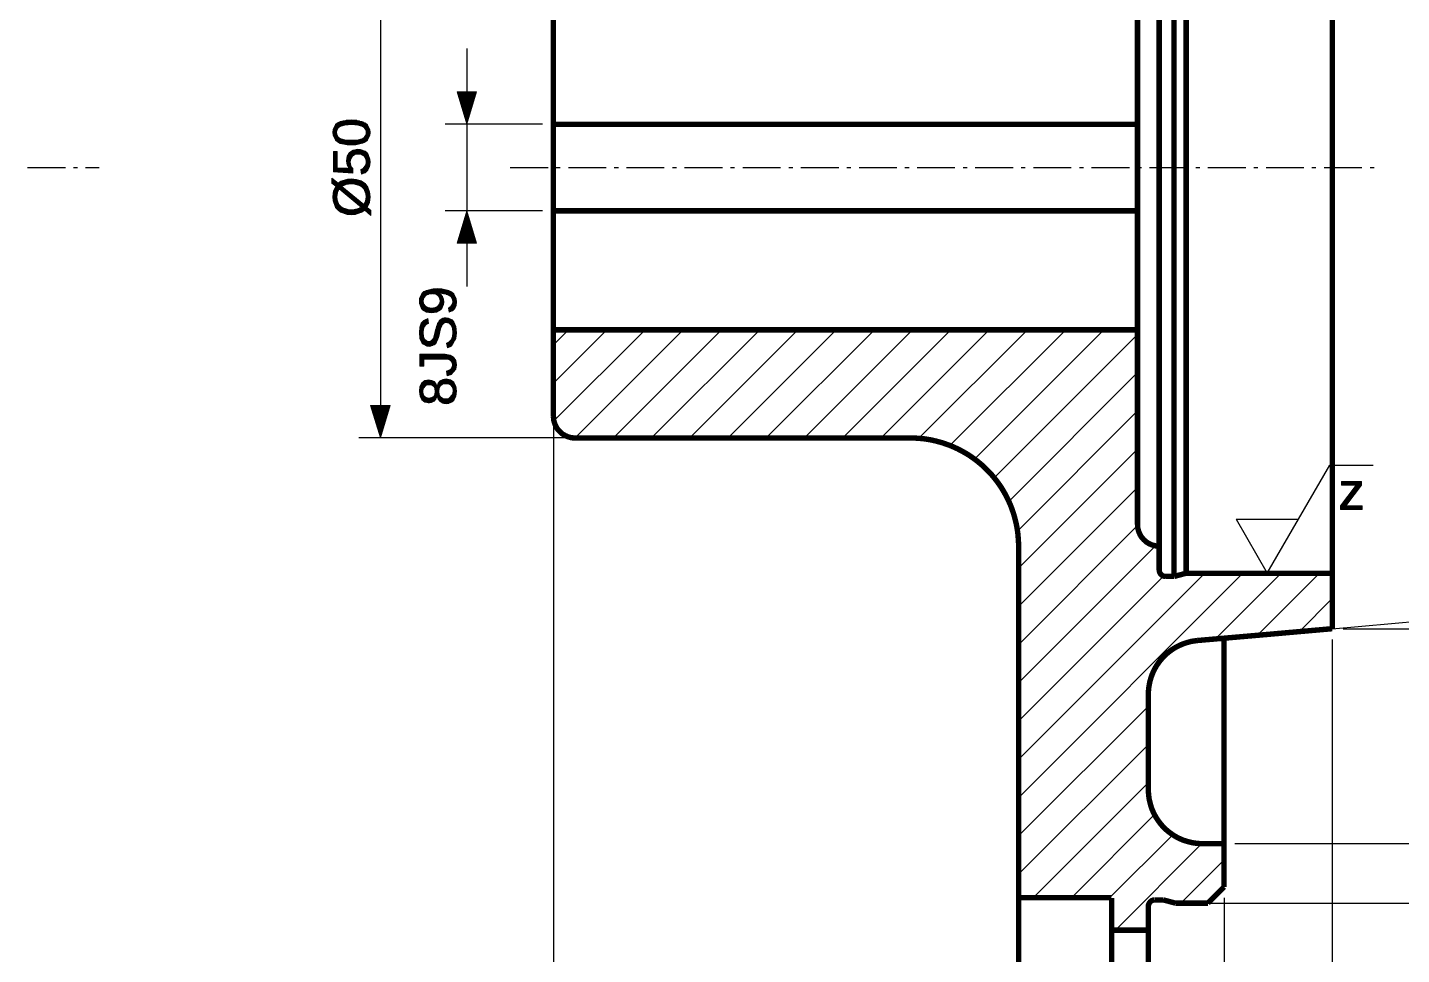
# Model space of a CAD drawing. Header units: millimetres. Extents: x 20 to 410, y 10 to 287.
# Drawn here: x 213.4 to 340.4, y 107.2 to 192.9 of the extents above; entities that cross this region are included whole.
import ezdxf

# ---------------------------------------------------------------- set-up
doc = ezdxf.new("R2010")
doc.units = ezdxf.units.MM
for name, color, linetype, lineweight in [('DUENN', 7, 'Continuous', 25), ('KANTEN', 7, 'Continuous', 50), ('MITTELLINIEN', 7, 'Continuous', 25), ('TEXT', 7, 'Continuous', 13)]:
    doc.layers.add(name, color=color, linetype=linetype, lineweight=lineweight)

msp = doc.modelspace()

# ---------------------------------------------------------------- linework, layer by layer
at = {"layer": 'DUENN', "lineweight": 13}
for p, q in [((253.11, 186.97), (254.89, 186.97)), ((253.13, 186.91), (254.87, 186.91)), ((253.14, 186.85), (254.85, 186.85)), ((253.16, 186.79), (254.84, 186.79)), ((253.18, 186.73), (254.82, 186.73)), ((253.2, 186.67), (254.8, 186.67)), ((253.22, 186.61), (254.78, 186.61)), ((253.23, 186.55), (254.76, 186.55)), ((253.25, 186.49), (254.75, 186.49)), ((253.27, 186.43), (254.73, 186.43)), ((253.29, 186.37), (254.71, 186.37)), ((253.31, 186.31), (254.69, 186.31)), ((253.32, 186.25), (254.67, 186.25)), ((253.34, 186.19), (254.66, 186.19)), ((253.36, 186.13), (254.64, 186.13)), ((253.38, 186.07), (254.62, 186.07)), ((253.4, 186.01), (254.6, 186.01)), ((253.41, 185.95), (254.58, 185.95)), ((253.43, 185.89), (254.57, 185.89)), ((253.45, 185.83), (254.55, 185.83)), ((253.47, 185.77), (254.53, 185.77)), ((253.49, 185.71), (254.51, 185.71)), ((253.5, 185.65), (254.49, 185.65)), ((253.52, 185.59), (254.48, 185.59)), ((253.54, 185.53), (254.46, 185.53)), ((253.56, 185.47), (254.44, 185.47)), ((253.58, 185.41), (254.42, 185.41)), ((253.59, 185.35), (254.4, 185.35)), ((253.61, 185.29), (254.39, 185.29)), ((253.63, 185.23), (254.37, 185.23)), ((253.65, 185.17), (254.35, 185.17)), ((253.67, 185.11), (254.33, 185.11)), ((253.68, 185.05), (254.31, 185.05)), ((253.7, 184.99), (254.3, 184.99)), ((253.72, 184.93), (254.28, 184.93)), ((253.74, 184.87), (254.26, 184.87)), ((253.76, 184.81), (254.24, 184.81)), ((253.77, 184.75), (254.22, 184.75)), ((253.79, 184.69), (254.21, 184.69)), ((253.81, 184.63), (254.19, 184.63)), ((253.83, 184.57), (254.17, 184.57)), ((253.85, 184.51), (254.15, 184.51)), ((253.86, 184.45), (254.13, 184.45)), ((253.88, 184.39), (254.12, 184.39)), ((253.9, 184.33), (254.1, 184.33)), ((253.92, 184.27), (254.08, 184.27)), ((253.94, 184.21), (254.06, 184.21)), ((253.95, 184.15), (254.04, 184.15)), ((253.97, 184.09), (254.03, 184.09)), ((253.99, 184.03), (254.01, 184.03)), ((253.79, 175.31), (254.21, 175.31)), ((253.81, 175.37), (254.19, 175.37)), ((253.83, 175.43), (254.17, 175.43)), ((253.85, 175.49), (254.15, 175.49)), ((253.86, 175.55), (254.13, 175.55)), ((253.88, 175.61), (254.12, 175.61)), ((253.9, 175.67), (254.1, 175.67)), ((253.92, 175.73), (254.08, 175.73)), ((253.94, 175.79), (254.06, 175.79)), ((253.95, 175.85), (254.04, 175.85)), ((253.97, 175.91), (254.03, 175.91)), ((253.99, 175.97), (254.01, 175.97)), ((253.41, 174.05), (254.58, 174.05)), ((253.43, 174.11), (254.57, 174.11)), ((253.45, 174.17), (254.55, 174.17)), ((253.47, 174.23), (254.53, 174.23)), ((253.49, 174.29), (254.51, 174.29)), ((253.5, 174.35), (254.49, 174.35)), ((253.52, 174.41), (254.48, 174.41)), ((253.54, 174.47), (254.46, 174.47)), ((253.56, 174.53), (254.44, 174.53)), ((253.58, 174.59), (254.42, 174.59)), ((253.59, 174.65), (254.4, 174.65)), ((253.61, 174.71), (254.39, 174.71)), ((253.63, 174.77), (254.37, 174.77)), ((253.65, 174.83), (254.35, 174.83)), ((253.67, 174.89), (254.33, 174.89)), ((253.68, 174.95), (254.31, 174.95)), ((253.7, 175.01), (254.3, 175.01)), ((253.72, 175.07), (254.28, 175.07)), ((253.74, 175.13), (254.26, 175.13)), ((253.76, 175.19), (254.24, 175.19)), ((253.77, 175.25), (254.22, 175.25)), ((253.11, 173.03), (254.89, 173.03)), ((253.13, 173.09), (254.87, 173.09)), ((253.14, 173.15), (254.85, 173.15)), ((253.16, 173.21), (254.84, 173.21)), ((253.18, 173.27), (254.82, 173.27)), ((253.2, 173.33), (254.8, 173.33)), ((253.22, 173.39), (254.78, 173.39)), ((253.23, 173.45), (254.76, 173.45)), ((253.25, 173.51), (254.75, 173.51)), ((253.27, 173.57), (254.73, 173.57)), ((253.29, 173.63), (254.71, 173.63)), ((253.31, 173.69), (254.69, 173.69)), ((253.32, 173.75), (254.67, 173.75)), ((253.34, 173.81), (254.66, 173.81)), ((253.36, 173.87), (254.64, 173.87)), ((253.38, 173.93), (254.62, 173.93)), ((253.4, 173.99), (254.6, 173.99)), ((245.11, 157.97), (246.89, 157.97)), ((245.13, 157.91), (246.87, 157.91)), ((245.14, 157.85), (246.86, 157.85)), ((245.16, 157.79), (246.84, 157.79)), ((245.18, 157.73), (246.82, 157.73)), ((245.2, 157.67), (246.8, 157.67)), ((245.22, 157.61), (246.78, 157.61)), ((245.23, 157.55), (246.77, 157.55)), ((245.25, 157.49), (246.75, 157.49)), ((245.27, 157.43), (246.73, 157.43)), ((245.29, 157.37), (246.71, 157.37)), ((245.31, 157.31), (246.69, 157.31)), ((245.32, 157.25), (246.68, 157.25)), ((245.34, 157.19), (246.66, 157.19)), ((245.36, 157.13), (246.64, 157.13)), ((245.38, 157.07), (246.62, 157.07)), ((245.4, 157.01), (246.6, 157.01)), ((245.41, 156.95), (246.59, 156.95)), ((245.43, 156.89), (246.57, 156.89)), ((245.45, 156.83), (246.55, 156.83)), ((245.47, 156.77), (246.53, 156.77)), ((245.49, 156.71), (246.51, 156.71)), ((245.5, 156.65), (246.5, 156.65)), ((245.52, 156.59), (246.48, 156.59)), ((245.54, 156.53), (246.46, 156.53)), ((245.56, 156.47), (246.44, 156.47)), ((245.58, 156.41), (246.42, 156.41)), ((245.59, 156.35), (246.41, 156.35)), ((245.61, 156.29), (246.39, 156.29)), ((245.63, 156.23), (246.37, 156.23)), ((245.65, 156.17), (246.35, 156.17)), ((245.67, 156.11), (246.33, 156.11)), ((245.68, 156.05), (246.32, 156.05)), ((245.7, 155.99), (246.3, 155.99)), ((245.72, 155.93), (246.28, 155.93)), ((245.74, 155.87), (246.26, 155.87)), ((245.76, 155.81), (246.24, 155.81)), ((245.77, 155.75), (246.23, 155.75)), ((245.79, 155.69), (246.21, 155.69)), ((245.81, 155.63), (246.19, 155.63)), ((245.83, 155.57), (246.17, 155.57)), ((245.85, 155.51), (246.15, 155.51)), ((245.86, 155.45), (246.14, 155.45)), ((245.88, 155.39), (246.12, 155.39)), ((245.9, 155.33), (246.1, 155.33)), ((245.92, 155.27), (246.08, 155.27)), ((245.94, 155.21), (246.06, 155.21)), ((245.95, 155.15), (246.05, 155.15)), ((245.97, 155.09), (246.03, 155.09)), ((245.99, 155.03), (246.01, 155.03))]:
    msp.add_line(p, q, dxfattribs=at)
at = {"layer": 'DUENN', "lineweight": 25}
for points in [[(246, 205), (246, 155)], [(254, 191), (254, 169)], [(261, 184), (252, 184)], [(261, 176), (252, 176)], [(262, 160.07), (266.93, 165)], [(262, 163.61), (263.39, 165)], [(262.05, 156.58), (270.47, 165)], [(264, 155), (274, 165)], [(267.54, 155), (277.54, 165)], [(271.07, 155), (281.07, 165)], [(274.61, 155), (284.61, 165)], [(278.14, 155), (288.14, 165)], [(281.68, 155), (291.68, 165)], [(285.21, 155), (295.21, 165)], [(288.75, 155), (298.75, 165)], [(292.29, 155), (302.29, 165)], [(295.79, 154.97), (305.82, 165)], [(298.66, 154.31), (309.36, 165)], [(300.94, 153.05), (312.89, 165)], [(302.75, 151.32), (316, 164.57)], [(304.1, 149.14), (316, 161.04)], [(304.9, 146.4), (316, 157.5)], [(263, 155), (244, 155)], [(262, 156), (262, 78)], [(262, 156), (262, 71)], [(262, 156), (262, 64)], [(305, 142.97), (316, 153.97)], [(325.11, 147.5), (328, 142.5), (333.77, 152.5)], [(333.77, 152.5), (337.77, 152.5)], [(305, 139.43), (316, 150.43)], [(325.11, 147.5), (330.89, 147.5)], [(305, 135.89), (316, 146.9)], [(305, 132.36), (317.67, 145.03)], [(305, 121.75), (325.75, 142.5)], [(305, 125.29), (322.21, 142.5)], [(323.21, 136.42), (329.28, 142.5)], [(327.08, 136.76), (332.82, 142.5)], [(305, 128.82), (318.41, 142.23)], [(330.96, 137.1), (334, 140.15)], [(334, 137.37), (344.96, 138.33)], [(335, 137.37), (350, 137.37)], [(334, 136.37), (334, 64)], [(305, 118.22), (317, 130.22)], [(305, 114.68), (317, 126.68)], [(306.35, 112.5), (317, 123.15)], [(309.89, 112.5), (317.57, 120.18)], [(313.42, 112.5), (319.25, 118.32)], [(313.96, 109.5), (321.96, 117.5)], [(325, 117.5), (358, 117.5)], [(320, 112), (324, 116)], [(322, 112), (366, 112)], [(324, 112.5), (324, 85)]]:
    msp.add_lwpolyline(points, dxfattribs=at)
at = {"layer": 'DUENN', "lineweight": 13}
for points in [[(254, 184), (253.1, 187), (254.9, 187), (254, 184)], [(254, 176), (254.9, 173), (253.1, 173), (254, 176)], [(246, 155), (245.1, 158), (246.9, 158), (246, 155)]]:
    msp.add_lwpolyline(points, close=True, dxfattribs=at)
at = {"layer": 'KANTEN', "lineweight": 50, "const_width": 0.5}
for points in [[(319.38, 142.2), (319.38, 217.8)], [(320.5, 142.5), (320.5, 217.5)], [(334, 142.5), (334, 217.5)], [(318, 145), (318, 215)], [(262, 184), (262, 195)], [(316, 184), (316, 195)], [(262, 184), (262, 180), (262, 176)], [(316, 184), (289, 184), (262, 184)], [(316, 184), (316, 180), (316, 176)], [(262, 165), (262, 176)], [(316, 176), (289, 176), (262, 176)], [(316, 165), (316, 176)], [(316, 165), (289, 165), (262, 165)], [(262, 165), (262, 161), (262, 157)], [(316, 147), (316, 156), (316, 165)], [(264, 155), (263.69, 155.02), (263.38, 155.1), (263.09, 155.22), (262.82, 155.38), (262.59, 155.59), (262.38, 155.82), (262.22, 156.09), (262.1, 156.38), (262.02, 156.69), (262, 157)], [(264, 155), (279.5, 155), (295, 155)], [(295, 155), (295.3, 155), (295.6, 154.98), (295.9, 154.96), (296.21, 154.93), (296.5, 154.89), (296.8, 154.84), (297.1, 154.78), (297.39, 154.71), (297.69, 154.63), (297.98, 154.55), (298.26, 154.45), (298.55, 154.35), (298.83, 154.24), (299.1, 154.12), (299.38, 153.99), (299.65, 153.85), (299.91, 153.71), (300.17, 153.56), (300.43, 153.4), (300.68, 153.23), (300.93, 153.05), (301.17, 152.87), (301.4, 152.68), (301.63, 152.49), (301.85, 152.28), (302.07, 152.07), (302.28, 151.85), (302.49, 151.63), (302.68, 151.4), (302.87, 151.17), (303.05, 150.93), (303.23, 150.68), (303.4, 150.43), (303.56, 150.17), (303.71, 149.91), (303.85, 149.65), (303.99, 149.38), (304.12, 149.1), (304.24, 148.83), (304.35, 148.55), (304.45, 148.26), (304.55, 147.98), (304.63, 147.69), (304.71, 147.39), (304.78, 147.1), (304.84, 146.8), (304.89, 146.5), (304.93, 146.21), (304.96, 145.9), (304.98, 145.6), (305, 145.3), (305, 145)], [(318, 145), (317.69, 145.02), (317.38, 145.1), (317.09, 145.22), (316.82, 145.38), (316.59, 145.59), (316.38, 145.82), (316.22, 146.09), (316.1, 146.38), (316.02, 146.69), (316, 147)], [(305, 145), (305, 128.75), (305, 112.5)], [(318, 142.8), (318, 143.9), (318, 145)], [(318.6, 142.2), (318.48, 142.21), (318.37, 142.25), (318.27, 142.3), (318.18, 142.38), (318.1, 142.47), (318.05, 142.57), (318.01, 142.68), (318, 142.8)], [(319.38, 142.2), (318.99, 142.2), (318.6, 142.2)], [(320.5, 142.5), (319.94, 142.35), (319.38, 142.2)], [(334, 142.5), (327.25, 142.5), (320.5, 142.5)], [(334, 137.37), (334, 139.94), (334, 142.5)], [(321.56, 136.28), (327.78, 136.82), (334, 137.37)], [(317, 131.3), (317.01, 131.61), (317.04, 131.92), (317.09, 132.22), (317.15, 132.52), (317.24, 132.82), (317.34, 133.11), (317.46, 133.4), (317.6, 133.67), (317.75, 133.94), (317.93, 134.2), (318.11, 134.44), (318.31, 134.68), (318.53, 134.9), (318.76, 135.11), (319, 135.3), (319.25, 135.48), (319.52, 135.64), (319.79, 135.78), (320.07, 135.91), (320.36, 136.02), (320.65, 136.11), (320.95, 136.19), (321.26, 136.24), (321.56, 136.28)], [(324, 117.5), (324, 136.49)], [(317, 122.5), (317, 126.9), (317, 131.3)], [(322, 117.5), (321.7, 117.51), (321.4, 117.54), (321.1, 117.58), (320.8, 117.65), (320.51, 117.73), (320.23, 117.82), (319.95, 117.94), (319.68, 118.07), (319.41, 118.22), (319.16, 118.39), (318.92, 118.56), (318.68, 118.76), (318.46, 118.96), (318.26, 119.18), (318.06, 119.42), (317.89, 119.66), (317.72, 119.91), (317.57, 120.18), (317.44, 120.45), (317.32, 120.73), (317.23, 121.01), (317.15, 121.3), (317.08, 121.6), (317.04, 121.9), (317.01, 122.2), (317, 122.5)], [(324, 117.5), (323, 117.5), (322, 117.5)], [(324, 113.5), (324, 115.5), (324, 117.5)], [(322.5, 112), (323.25, 112.75), (324, 113.5)], [(305, 112.5), (309.3, 112.5), (313.57, 112.5)], [(305, 105), (305, 112.5)], [(313.6, 109.5), (313.6, 111), (313.6, 112.48)], [(317, 111.7), (317.01, 111.82), (317.05, 111.93), (317.1, 112.03), (317.18, 112.12), (317.27, 112.2), (317.37, 112.25), (317.48, 112.29), (317.6, 112.3)], [(317, 109.5), (317, 110.6), (317, 111.7)], [(317.6, 112.3), (317.99, 112.3), (318.38, 112.3)], [(318.38, 112.3), (318.94, 112.15), (319.5, 112)], [(319.5, 112), (321, 112), (322.5, 112)], [(313.6, 109.5), (315.3, 109.5), (317, 109.5)], [(313.6, 105), (313.6, 109.5)], [(317, 105), (317, 109.5)]]:
    msp.add_lwpolyline(points, dxfattribs=at)
at = {"layer": 'MITTELLINIEN', "lineweight": 25}
for points in [[(213.38, 180), (213.81, 180), (214.25, 180), (214.69, 180), (215.12, 180), (215.56, 180), (216, 180), (216.44, 180), (216.88, 180)], [(217.62, 180), (218, 180)], [(218.75, 180), (219.17, 180), (219.58, 180), (220, 180)], [(258, 180), (258.5, 180), (259, 180), (259.5, 180), (260, 180), (260.5, 180), (261, 180), (261.5, 180)], [(262.25, 180), (262.62, 180)], [(263.38, 180), (263.81, 180), (264.25, 180), (264.69, 180), (265.12, 180), (265.56, 180), (266, 180), (266.44, 180), (266.88, 180)], [(267.62, 180), (268, 180)], [(268.75, 180), (269.19, 180), (269.62, 180), (270.06, 180), (270.5, 180), (270.94, 180), (271.38, 180), (271.81, 180), (272.25, 180)], [(273, 180), (273.38, 180)], [(274.12, 180), (274.56, 180), (275, 180), (275.44, 180), (275.88, 180), (276.31, 180), (276.75, 180), (277.19, 180), (277.62, 180)], [(278.38, 180), (278.75, 180)], [(279.5, 180), (279.94, 180), (280.38, 180), (280.81, 180), (281.25, 180), (281.69, 180), (282.12, 180), (282.56, 180), (283, 180)], [(283.75, 180), (284.12, 180)], [(284.88, 180), (285.31, 180), (285.75, 180), (286.19, 180), (286.62, 180), (287.06, 180), (287.5, 180), (287.94, 180), (288.38, 180)], [(289.12, 180), (289.5, 180)], [(290.25, 180), (290.69, 180), (291.12, 180), (291.56, 180), (292, 180), (292.44, 180), (292.88, 180), (293.31, 180), (293.75, 180)], [(294.5, 180), (294.88, 180)], [(295.62, 180), (296.06, 180), (296.5, 180), (296.94, 180), (297.38, 180), (297.81, 180), (298.25, 180), (298.69, 180), (299.12, 180)], [(299.88, 180), (300.25, 180)], [(301, 180), (301.44, 180), (301.88, 180), (302.31, 180), (302.75, 180), (303.19, 180), (303.62, 180), (304.06, 180), (304.5, 180)], [(305.25, 180), (305.62, 180)], [(306.38, 180), (306.81, 180), (307.25, 180), (307.69, 180), (308.12, 180), (308.56, 180), (309, 180), (309.44, 180), (309.88, 180)], [(310.62, 180), (311, 180)], [(311.75, 180), (312.19, 180), (312.62, 180), (313.06, 180), (313.5, 180), (313.94, 180), (314.38, 180), (314.81, 180), (315.25, 180)], [(316, 180), (316.38, 180)], [(317.12, 180), (317.56, 180), (318, 180), (318.44, 180), (318.88, 180), (319.31, 180), (319.75, 180), (320.19, 180), (320.62, 180)], [(321.38, 180), (321.75, 180)], [(322.5, 180), (322.94, 180), (323.38, 180), (323.81, 180), (324.25, 180), (324.69, 180), (325.12, 180), (325.56, 180), (326, 180)], [(326.75, 180), (327.12, 180)], [(327.88, 180), (328.31, 180), (328.75, 180), (329.19, 180), (329.62, 180), (330.06, 180), (330.5, 180), (330.94, 180), (331.38, 180)], [(332.12, 180), (332.5, 180)], [(333.25, 180), (333.69, 180), (334.12, 180), (334.56, 180), (335, 180), (335.44, 180), (335.88, 180), (336.31, 180), (336.75, 180)], [(337.5, 180), (337.88, 180)]]:
    msp.add_lwpolyline(points, dxfattribs=at)
at = {"layer": 'TEXT', "lineweight": 13}
for p, q in [((242.28, 184.25), (244.33, 184.25)), ((242.55, 184.31), (244.07, 184.31)), ((242.83, 184.37), (243.81, 184.37)), ((241.61, 183.35), (241.96, 183.35)), ((241.61, 183.29), (241.96, 183.29)), ((241.61, 183.23), (241.95, 183.23)), ((241.61, 183.17), (241.96, 183.17)), ((241.62, 183.41), (241.97, 183.41)), ((241.62, 183.11), (241.97, 183.11)), ((241.63, 183.53), (242.03, 183.53)), ((241.63, 183.47), (241.99, 183.47)), ((241.63, 183.05), (241.98, 183.05)), ((241.63, 182.99), (242.02, 182.99)), ((241.65, 182.93), (242.05, 182.93)), ((241.66, 183.59), (242.06, 183.59)), ((241.69, 183.65), (242.1, 183.65)), ((241.72, 183.71), (242.14, 183.71)), ((241.75, 183.77), (242.22, 183.77)), ((241.78, 183.83), (242.35, 183.83)), ((241.81, 183.89), (242.56, 183.89)), ((241.84, 183.95), (242.95, 183.95)), ((241.9, 184.01), (244.73, 184.01)), ((241.97, 184.07), (244.66, 184.07)), ((242.04, 184.13), (244.58, 184.13)), ((242.16, 184.19), (244.46, 184.19)), ((243.68, 183.95), (244.8, 183.95)), ((244.07, 183.89), (244.83, 183.89)), ((244.26, 183.83), (244.86, 183.83)), ((244.4, 183.77), (244.89, 183.77)), ((244.49, 183.71), (244.92, 183.71)), ((244.54, 183.65), (244.95, 183.65)), ((244.58, 183.59), (244.98, 183.59)), ((244.6, 182.93), (245, 182.93)), ((244.61, 183.53), (245.01, 183.53)), ((244.63, 182.99), (245.02, 182.99)), ((244.65, 183.47), (245.02, 183.47)), ((244.67, 183.05), (245.03, 183.05)), ((244.68, 183.41), (245.03, 183.41)), ((244.68, 183.11), (245.03, 183.11)), ((244.69, 183.35), (245.04, 183.35)), ((244.69, 183.29), (245.04, 183.29)), ((244.69, 183.17), (245.04, 183.17)), ((244.7, 183.23), (245.05, 183.23)), ((241.68, 182.87), (242.09, 182.87)), ((241.71, 182.81), (242.12, 182.81)), ((241.74, 182.75), (242.19, 182.75)), ((241.77, 182.69), (242.27, 182.69)), ((241.8, 182.63), (242.47, 182.63)), ((241.83, 182.57), (242.67, 182.57)), ((241.87, 182.51), (244.77, 182.51)), ((241.94, 182.45), (244.7, 182.45)), ((242.01, 182.39), (244.63, 182.39)), ((242.11, 182.33), (244.52, 182.33)), ((242.23, 182.27), (244.41, 182.27)), ((242.43, 182.21), (244.19, 182.21)), ((242.71, 182.15), (243.93, 182.15)), ((243.22, 182.09), (243.42, 182.09)), ((243.78, 181.67), (244.17, 181.67)), ((243.97, 182.57), (244.82, 182.57)), ((244.17, 182.63), (244.85, 182.63)), ((244.36, 182.69), (244.88, 182.69)), ((244.45, 182.75), (244.91, 182.75)), ((244.52, 182.81), (244.94, 182.81)), ((244.56, 182.87), (244.97, 182.87)), ((241.66, 181.49), (242.02, 181.49)), ((241.66, 181.43), (242.02, 181.43)), ((241.66, 181.37), (242.02, 181.37)), ((241.66, 181.31), (242.02, 181.31)), ((241.66, 181.25), (242.02, 181.25)), ((241.66, 181.19), (242.02, 181.19)), ((241.66, 181.13), (242.02, 181.13)), ((241.66, 181.07), (242.02, 181.07)), ((241.66, 181.01), (242.02, 181.01)), ((241.66, 180.95), (242.02, 180.95)), ((241.66, 180.89), (242.02, 180.89)), ((241.66, 180.83), (242.02, 180.83)), ((241.66, 180.77), (242.02, 180.77)), ((241.66, 180.71), (242.02, 180.71)), ((241.66, 180.65), (242.02, 180.65)), ((241.66, 180.59), (242.02, 180.59)), ((241.66, 180.53), (242.02, 180.53)), ((241.66, 180.47), (242.02, 180.47)), ((241.66, 180.41), (242.02, 180.41)), ((242.87, 180.65), (243.24, 180.65)), ((242.87, 180.59), (243.23, 180.59)), ((242.88, 180.71), (243.25, 180.71)), ((242.88, 180.53), (243.22, 180.53)), ((242.89, 180.77), (243.26, 180.77)), ((242.89, 180.47), (243.22, 180.47)), ((242.89, 180.41), (243.22, 180.41)), ((242.9, 180.83), (243.27, 180.83)), ((242.91, 180.89), (243.31, 180.89)), ((242.92, 180.95), (243.34, 180.95)), ((242.93, 181.01), (243.38, 181.01)), ((242.95, 181.07), (243.44, 181.07)), ((242.99, 181.13), (243.53, 181.13)), ((243.02, 181.19), (243.62, 181.19)), ((243.06, 181.25), (244.84, 181.25)), ((243.1, 181.31), (244.8, 181.31)), ((243.14, 181.37), (244.75, 181.37)), ((243.2, 181.43), (244.68, 181.43)), ((243.29, 181.49), (244.61, 181.49)), ((243.38, 181.55), (244.49, 181.55)), ((243.48, 181.61), (244.33, 181.61)), ((244.26, 181.19), (244.88, 181.19)), ((244.36, 181.13), (244.9, 181.13)), ((244.46, 181.07), (244.92, 181.07)), ((244.52, 181.01), (244.94, 181.01)), ((244.56, 180.95), (244.97, 180.95)), ((244.6, 180.89), (244.99, 180.89)), ((244.64, 180.83), (245.01, 180.83)), ((244.66, 180.77), (245.03, 180.77)), ((244.67, 180.71), (245.03, 180.71)), ((244.68, 180.65), (245.04, 180.65)), ((244.69, 180.59), (245.04, 180.59)), ((244.69, 180.47), (245.04, 180.47)), ((244.69, 180.41), (245.04, 180.41)), ((244.7, 180.53), (245.05, 180.53)), ((241.66, 180.35), (242.02, 180.35)), ((241.66, 180.29), (242.02, 180.29)), ((241.66, 180.23), (242.02, 180.23)), ((241.66, 180.17), (242.02, 180.17)), ((241.66, 180.11), (242.02, 180.11)), ((241.66, 180.05), (242.02, 180.05)), ((241.66, 179.99), (242.02, 179.99)), ((241.66, 179.93), (242.93, 179.93)), ((241.66, 179.87), (243.46, 179.87)), ((241.66, 179.81), (243.46, 179.81)), ((241.66, 179.75), (243.46, 179.75)), ((241.66, 179.69), (243.46, 179.69)), ((241.66, 179.63), (243.46, 179.63)), ((242.07, 179.57), (243.46, 179.57)), ((242.9, 180.35), (243.23, 180.35)), ((242.91, 180.29), (243.25, 180.29)), ((242.92, 180.23), (243.26, 180.23)), ((242.95, 180.17), (243.29, 180.17)), ((242.98, 180.11), (243.31, 180.11)), ((243.01, 180.05), (243.34, 180.05)), ((243.04, 179.99), (243.39, 179.99)), ((243.04, 179.51), (243.46, 179.51)), ((243.08, 179.93), (243.43, 179.93)), ((244.2, 179.81), (244.87, 179.81)), ((244.21, 179.75), (244.84, 179.75)), ((244.22, 179.69), (244.78, 179.69)), ((244.22, 179.63), (244.72, 179.63)), ((244.23, 179.57), (244.65, 179.57)), ((244.24, 179.51), (244.58, 179.51)), ((244.25, 179.45), (244.42, 179.45)), ((244.25, 179.39), (244.26, 179.39)), ((244.32, 179.87), (244.9, 179.87)), ((244.43, 179.93), (244.93, 179.93)), ((244.47, 179.99), (244.95, 179.99)), ((244.52, 180.05), (244.98, 180.05)), ((244.56, 180.11), (245, 180.11)), ((244.6, 180.17), (245.01, 180.17)), ((244.65, 180.23), (245.01, 180.23)), ((244.67, 180.29), (245.02, 180.29)), ((244.68, 180.35), (245.03, 180.35)), ((241.52, 178.97), (241.59, 178.97)), ((241.52, 178.91), (241.66, 178.91)), ((241.52, 178.85), (241.74, 178.85)), ((241.52, 178.79), (241.81, 178.79)), ((241.52, 178.73), (241.88, 178.73)), ((241.52, 178.67), (241.95, 178.67)), ((241.52, 178.61), (242.02, 178.61)), ((241.55, 178.55), (244.53, 178.55)), ((241.62, 178.49), (243.25, 178.49)), ((241.69, 178.43), (242.81, 178.43)), ((241.69, 177.89), (242.12, 177.89)), ((241.72, 177.95), (242.15, 177.95)), ((241.75, 178.01), (242.18, 178.01)), ((241.77, 178.37), (242.67, 178.37)), ((241.77, 178.07), (242.67, 178.07)), ((241.8, 178.13), (242.6, 178.13)), ((241.82, 178.19), (242.53, 178.19)), ((241.84, 178.31), (242.54, 178.31)), ((241.85, 178.25), (242.46, 178.25)), ((242.18, 178.61), (244.44, 178.61)), ((242.2, 178.01), (242.74, 178.01)), ((242.26, 178.67), (244.36, 178.67)), ((242.27, 177.95), (242.82, 177.95)), ((242.34, 178.73), (244.27, 178.73)), ((242.34, 177.89), (242.89, 177.89)), ((242.52, 178.79), (244.14, 178.79)), ((242.7, 178.85), (243.97, 178.85)), ((242.88, 178.91), (243.8, 178.91)), ((243.43, 178.49), (244.6, 178.49)), ((243.78, 178.43), (244.65, 178.43)), ((243.97, 178.37), (244.69, 178.37)), ((244.14, 178.31), (244.74, 178.31)), ((244.23, 178.25), (244.79, 178.25)), ((244.32, 178.19), (244.83, 178.19)), ((244.37, 178.13), (244.86, 178.13)), ((244.43, 178.07), (244.88, 178.07)), ((244.48, 178.01), (244.9, 178.01)), ((244.51, 177.95), (244.93, 177.95)), ((244.53, 177.89), (244.95, 177.89)), ((241.61, 177.35), (241.98, 177.35)), ((241.61, 177.29), (241.98, 177.29)), ((241.61, 177.23), (241.98, 177.23)), ((241.62, 177.41), (241.99, 177.41)), ((241.62, 177.17), (241.99, 177.17)), ((241.62, 177.11), (241.99, 177.11)), ((241.62, 177.05), (242, 177.05)), ((241.63, 177.53), (242.01, 177.53)), ((241.63, 177.47), (242, 177.47)), ((241.63, 176.99), (242.01, 176.99)), ((241.63, 176.93), (242.04, 176.93)), ((241.64, 177.59), (242.01, 177.59)), ((241.65, 177.71), (242.04, 177.71)), ((241.65, 177.65), (242.02, 177.65)), ((241.66, 177.77), (242.07, 177.77)), ((241.66, 176.87), (242.06, 176.87)), ((241.67, 177.83), (242.09, 177.83)), ((241.68, 176.81), (242.09, 176.81)), ((241.7, 176.75), (242.11, 176.75)), ((241.72, 176.69), (242.13, 176.69)), ((241.75, 176.63), (242.16, 176.63)), ((242.41, 177.83), (242.96, 177.83)), ((242.49, 177.77), (243.03, 177.77)), ((242.56, 177.71), (243.11, 177.71)), ((242.63, 177.65), (243.18, 177.65)), ((242.7, 177.59), (243.25, 177.59)), ((242.78, 177.53), (243.32, 177.53)), ((242.85, 177.47), (243.39, 177.47)), ((242.92, 177.41), (243.47, 177.41)), ((242.99, 177.35), (243.54, 177.35)), ((243.07, 177.29), (243.61, 177.29)), ((243.14, 177.23), (243.68, 177.23)), ((243.21, 177.17), (243.76, 177.17)), ((243.28, 177.11), (243.83, 177.11)), ((243.35, 177.05), (243.9, 177.05)), ((243.43, 176.99), (243.97, 176.99)), ((243.5, 176.93), (244.04, 176.93)), ((243.57, 176.87), (244.12, 176.87)), ((243.64, 176.81), (244.19, 176.81)), ((243.72, 176.75), (244.26, 176.75)), ((243.79, 176.69), (244.33, 176.69)), ((243.86, 176.63), (244.41, 176.63)), ((244.49, 176.63), (244.92, 176.63)), ((244.52, 176.69), (244.95, 176.69)), ((244.55, 177.83), (244.97, 177.83)), ((244.55, 176.75), (244.98, 176.75)), ((244.58, 177.77), (245, 177.77)), ((244.58, 176.81), (244.99, 176.81)), ((244.6, 177.71), (245, 177.71)), ((244.61, 176.87), (244.99, 176.87)), ((244.63, 177.65), (245.01, 177.65)), ((244.63, 176.93), (245, 176.93)), ((244.64, 176.99), (245.01, 176.99)), ((244.65, 177.59), (245.02, 177.59)), ((244.65, 177.11), (245.02, 177.11)), ((244.65, 177.05), (245.02, 177.05)), ((244.66, 177.53), (245.02, 177.53)), ((244.66, 177.17), (245.03, 177.17)), ((244.67, 177.47), (245.03, 177.47)), ((244.67, 177.41), (245.04, 177.41)), ((244.67, 177.23), (245.04, 177.23)), ((244.68, 177.35), (245.04, 177.35)), ((244.68, 177.29), (245.05, 177.29)), ((241.77, 176.57), (242.19, 176.57)), ((241.79, 176.51), (242.24, 176.51)), ((241.81, 176.45), (242.3, 176.45)), ((241.83, 176.39), (242.36, 176.39)), ((241.86, 176.33), (242.45, 176.33)), ((241.9, 176.27), (242.55, 176.27)), ((241.95, 176.21), (242.73, 176.21)), ((242, 176.15), (242.92, 176.15)), ((242.05, 176.09), (245.05, 176.09)), ((242.12, 176.03), (244.52, 176.03)), ((242.2, 175.97), (244.44, 175.97)), ((242.28, 175.91), (244.35, 175.91)), ((242.42, 175.85), (244.23, 175.85)), ((242.59, 175.79), (244.05, 175.79)), ((242.76, 175.73), (243.87, 175.73)), ((242.93, 175.67), (243.69, 175.67)), ((243.71, 176.15), (244.98, 176.15)), ((243.92, 176.21), (244.91, 176.21)), ((243.93, 176.57), (244.9, 176.57)), ((244.01, 176.51), (244.87, 176.51)), ((244.05, 176.27), (244.84, 176.27)), ((244.08, 176.45), (244.84, 176.45)), ((244.15, 176.39), (244.81, 176.39)), ((244.18, 176.33), (244.79, 176.33)), ((244.58, 176.03), (245.13, 176.03)), ((244.66, 175.97), (245.13, 175.97)), ((244.73, 175.91), (245.13, 175.91)), ((244.8, 175.85), (245.13, 175.85)), ((244.87, 175.79), (245.13, 175.79)), ((244.95, 175.73), (245.13, 175.73)), ((245.02, 175.67), (245.13, 175.67)), ((245.09, 175.61), (245.13, 175.61)), ((249.61, 167.74), (249.97, 167.74)), ((249.61, 167.68), (249.96, 167.68)), ((249.62, 167.86), (250, 167.86)), ((249.62, 167.8), (249.98, 167.8)), ((249.63, 167.92), (250.01, 167.92)), ((249.65, 167.98), (250.05, 167.98)), ((249.68, 168.04), (250.1, 168.04)), ((249.71, 168.1), (250.15, 168.1)), ((249.74, 168.16), (250.2, 168.16)), ((249.77, 168.22), (250.33, 168.22)), ((249.8, 168.28), (250.45, 168.28)), ((249.83, 168.34), (250.82, 168.34)), ((249.88, 168.4), (252.69, 168.4)), ((249.95, 168.46), (252.62, 168.46)), ((250.02, 168.52), (252.54, 168.52)), ((250.13, 168.58), (252.42, 168.58)), ((250.24, 168.64), (252.29, 168.64)), ((250.48, 168.7), (252.04, 168.7)), ((250.74, 168.76), (251.79, 168.76)), ((250.87, 168.34), (251.45, 168.34)), ((251.13, 168.28), (251.54, 168.28)), ((251.24, 168.22), (251.61, 168.22)), ((251.31, 168.16), (251.65, 168.16)), ((251.37, 168.1), (251.7, 168.1)), ((251.41, 168.04), (251.74, 168.04)), ((251.44, 167.98), (251.76, 167.98)), ((251.47, 167.92), (251.79, 167.92)), ((251.49, 167.86), (251.81, 167.86)), ((251.5, 167.8), (251.83, 167.8)), ((251.51, 167.74), (251.84, 167.74)), ((251.52, 167.68), (251.84, 167.68)), ((251.83, 168.34), (252.76, 168.34)), ((252.08, 168.28), (252.81, 168.28)), ((252.24, 168.22), (252.84, 168.22)), ((252.38, 168.16), (252.87, 168.16)), ((252.46, 168.1), (252.9, 168.1)), ((252.52, 168.04), (252.93, 168.04)), ((252.56, 167.98), (252.96, 167.98)), ((252.6, 167.92), (252.99, 167.92)), ((252.63, 167.86), (253.02, 167.86)), ((252.67, 167.8), (253.03, 167.8)), ((252.69, 167.74), (253.03, 167.74)), ((252.69, 167.68), (253.04, 167.68)), ((249.61, 167.62), (249.96, 167.62)), ((249.61, 167.56), (249.97, 167.56)), ((249.62, 167.5), (249.98, 167.5)), ((249.62, 167.44), (249.99, 167.44)), ((249.64, 167.38), (250.01, 167.38)), ((249.66, 167.32), (250.05, 167.32)), ((249.69, 167.26), (250.1, 167.26)), ((249.71, 167.2), (250.14, 167.2)), ((249.73, 167.14), (250.23, 167.14)), ((249.75, 167.08), (250.34, 167.08)), ((249.77, 167.02), (250.57, 167.02)), ((249.82, 166.96), (251.67, 166.96)), ((249.87, 166.9), (251.61, 166.9)), ((249.93, 166.84), (251.56, 166.84)), ((250.03, 166.78), (251.46, 166.78)), ((250.13, 166.72), (251.35, 166.72)), ((250.22, 166.66), (251.24, 166.66)), ((250.49, 166.6), (250.98, 166.6)), ((250.9, 167.02), (251.7, 167.02)), ((251.13, 167.08), (251.73, 167.08)), ((251.24, 167.14), (251.75, 167.14)), ((251.33, 167.2), (251.78, 167.2)), ((251.37, 167.26), (251.8, 167.26)), ((251.42, 167.32), (251.83, 167.32)), ((251.46, 167.38), (251.84, 167.38)), ((251.48, 167.44), (251.85, 167.44)), ((251.49, 167.5), (251.85, 167.5)), ((251.5, 167.56), (251.86, 167.56)), ((251.51, 167.62), (251.85, 167.62)), ((252.29, 167.02), (252.91, 167.02)), ((252.3, 166.96), (252.87, 166.96)), ((252.31, 166.9), (252.81, 166.9)), ((252.32, 166.84), (252.74, 166.84)), ((252.33, 166.78), (252.68, 166.78)), ((252.34, 166.72), (252.56, 166.72)), ((252.35, 166.66), (252.42, 166.66)), ((252.37, 167.08), (252.93, 167.08)), ((252.48, 167.14), (252.96, 167.14)), ((252.52, 167.2), (252.99, 167.2)), ((252.57, 167.26), (253.01, 167.26)), ((252.61, 167.32), (253.02, 167.32)), ((252.66, 167.38), (253.02, 167.38)), ((252.68, 167.44), (253.03, 167.44)), ((252.69, 167.5), (253.04, 167.5)), ((252.7, 167.62), (253.05, 167.62)), ((252.7, 167.56), (253.04, 167.56)), ((249.64, 165.16), (250.01, 165.16)), ((249.65, 165.22), (250.04, 165.22)), ((249.66, 165.28), (250.06, 165.28)), ((249.68, 165.34), (250.1, 165.34)), ((249.71, 165.4), (250.15, 165.4)), ((249.73, 165.46), (250.21, 165.46)), ((249.75, 165.52), (250.31, 165.52)), ((249.77, 165.58), (250.44, 165.58)), ((249.81, 165.64), (250.44, 165.64)), ((249.86, 165.7), (250.43, 165.7)), ((249.92, 165.76), (250.42, 165.76)), ((249.97, 165.82), (250.41, 165.82)), ((250.04, 165.88), (250.4, 165.88)), ((250.17, 165.94), (250.39, 165.94)), ((250.3, 166), (250.38, 166)), ((251.15, 165.16), (251.58, 165.16)), ((251.17, 165.22), (251.6, 165.22)), ((251.18, 165.28), (251.63, 165.28)), ((251.2, 165.34), (251.65, 165.34)), ((251.22, 165.4), (251.68, 165.4)), ((251.24, 165.46), (251.72, 165.46)), ((251.27, 165.52), (251.76, 165.52)), ((251.29, 165.58), (251.83, 165.58)), ((251.32, 165.64), (251.94, 165.64)), ((251.35, 165.7), (252.82, 165.7)), ((251.39, 165.76), (252.78, 165.76)), ((251.43, 165.82), (252.73, 165.82)), ((251.49, 165.88), (252.68, 165.88)), ((251.55, 165.94), (252.59, 165.94)), ((251.63, 166), (252.47, 166)), ((251.76, 166.06), (252.35, 166.06)), ((252.2, 165.64), (252.84, 165.64)), ((252.38, 165.58), (252.87, 165.58)), ((252.44, 165.52), (252.89, 165.52)), ((252.51, 165.46), (252.92, 165.46)), ((252.55, 165.4), (252.95, 165.4)), ((252.58, 165.34), (252.97, 165.34)), ((252.6, 165.28), (252.99, 165.28)), ((252.62, 165.22), (252.99, 165.22)), ((252.65, 165.16), (253, 165.16)), ((249.61, 164.8), (249.95, 164.8)), ((249.61, 164.74), (249.95, 164.74)), ((249.61, 164.68), (249.95, 164.68)), ((249.62, 164.92), (249.96, 164.92)), ((249.62, 164.86), (249.96, 164.86)), ((249.62, 164.62), (249.96, 164.62)), ((249.62, 164.56), (249.96, 164.56)), ((249.63, 165.04), (249.98, 165.04)), ((249.63, 164.98), (249.97, 164.98)), ((249.63, 164.5), (249.97, 164.5)), ((249.64, 165.1), (249.99, 165.1)), ((249.64, 164.44), (249.98, 164.44)), ((249.64, 164.38), (249.98, 164.38)), ((249.65, 164.32), (250, 164.32)), ((249.66, 164.26), (250.03, 164.26)), ((249.66, 164.2), (250.05, 164.2)), ((249.69, 164.14), (250.07, 164.14)), ((249.72, 164.08), (250.12, 164.08)), ((249.74, 164.02), (250.19, 164.02)), ((249.77, 163.96), (250.26, 163.96)), ((249.79, 163.9), (251.21, 163.9)), ((250.67, 163.96), (251.24, 163.96)), ((250.76, 164.02), (251.27, 164.02)), ((250.81, 164.08), (251.3, 164.08)), ((250.85, 164.14), (251.32, 164.14)), ((250.89, 164.2), (251.34, 164.2)), ((250.91, 164.26), (251.36, 164.26)), ((250.93, 164.32), (251.38, 164.32)), ((250.95, 164.38), (251.39, 164.38)), ((250.97, 164.44), (251.41, 164.44)), ((250.99, 164.5), (251.42, 164.5)), ((251.01, 164.56), (251.44, 164.56)), ((251.02, 164.62), (251.45, 164.62)), ((251.03, 164.68), (251.47, 164.68)), ((251.05, 164.74), (251.48, 164.74)), ((251.06, 164.8), (251.49, 164.8)), ((251.08, 164.86), (251.51, 164.86)), ((251.09, 164.92), (251.52, 164.92)), ((251.11, 164.98), (251.54, 164.98)), ((251.12, 165.04), (251.55, 165.04)), ((251.14, 165.1), (251.57, 165.1)), ((252.4, 163.9), (252.82, 163.9)), ((252.45, 163.96), (252.86, 163.96)), ((252.5, 164.02), (252.9, 164.02)), ((252.55, 164.08), (252.93, 164.08)), ((252.58, 164.14), (252.97, 164.14)), ((252.6, 164.2), (253, 164.2)), ((252.62, 164.26), (253, 164.26)), ((252.64, 164.32), (253.01, 164.32)), ((252.66, 165.1), (253.01, 165.1)), ((252.66, 164.38), (253.01, 164.38)), ((252.67, 165.04), (253.01, 165.04)), ((252.67, 164.98), (253.02, 164.98)), ((252.67, 164.5), (253.03, 164.5)), ((252.67, 164.44), (253.02, 164.44)), ((252.68, 164.92), (253.03, 164.92)), ((252.68, 164.86), (253.03, 164.86)), ((252.68, 164.62), (253.04, 164.62)), ((252.68, 164.56), (253.03, 164.56)), ((252.69, 164.8), (253.04, 164.8)), ((252.69, 164.74), (253.05, 164.74)), ((252.69, 164.68), (253.04, 164.68)), ((249.66, 162.7), (252.21, 162.7)), ((249.66, 162.64), (252.48, 162.64)), ((249.82, 163.84), (251.18, 163.84)), ((249.86, 163.78), (251.13, 163.78)), ((249.91, 163.72), (251.09, 163.72)), ((249.96, 163.66), (251.02, 163.66)), ((250.08, 163.6), (250.95, 163.6)), ((250.2, 163.54), (250.85, 163.54)), ((250.4, 163.48), (250.61, 163.48)), ((252.12, 163.72), (252.72, 163.72)), ((252.13, 163.66), (252.68, 163.66)), ((252.14, 163.6), (252.64, 163.6)), ((252.15, 163.54), (252.61, 163.54)), ((252.16, 163.48), (252.57, 163.48)), ((252.17, 163.78), (252.75, 163.78)), ((252.18, 163.42), (252.44, 163.42)), ((252.19, 163.36), (252.3, 163.36)), ((252.3, 163.84), (252.79, 163.84)), ((249.66, 162.58), (252.58, 162.58)), ((249.66, 162.52), (252.68, 162.52)), ((249.66, 162.46), (252.77, 162.46)), ((249.66, 162.4), (252.81, 162.4)), ((249.66, 162.34), (252.86, 162.34)), ((249.66, 162.28), (250.03, 162.28)), ((249.66, 162.22), (250.03, 162.22)), ((249.66, 162.16), (250.03, 162.16)), ((249.66, 162.1), (250.03, 162.1)), ((249.66, 162.04), (250.03, 162.04)), ((249.66, 161.98), (250.03, 161.98)), ((249.66, 161.92), (250.03, 161.92)), ((249.66, 161.86), (250.03, 161.86)), ((249.66, 161.8), (250.03, 161.8)), ((249.66, 161.74), (250.03, 161.74)), ((249.66, 161.68), (250.03, 161.68)), ((252.02, 162.28), (252.9, 162.28)), ((252.35, 162.22), (252.94, 162.22)), ((252.47, 162.16), (252.98, 162.16)), ((252.53, 161.38), (253, 161.38)), ((252.54, 162.1), (252.99, 162.1)), ((252.57, 161.44), (253, 161.44)), ((252.58, 162.04), (253, 162.04)), ((252.61, 161.5), (253.01, 161.5)), ((252.63, 161.98), (253.01, 161.98)), ((252.64, 161.56), (253.02, 161.56)), ((252.65, 161.92), (253.02, 161.92)), ((252.66, 161.86), (253.03, 161.86)), ((252.66, 161.62), (253.03, 161.62)), ((252.67, 161.8), (253.04, 161.8)), ((252.67, 161.68), (253.04, 161.68)), ((252.68, 161.74), (253.05, 161.74)), ((249.83, 160.06), (251.11, 160.06)), ((249.89, 160.12), (251.05, 160.12)), ((249.96, 160.18), (250.99, 160.18)), ((250.04, 160.24), (250.91, 160.24)), ((250.13, 160.3), (250.79, 160.3)), ((250.43, 160.36), (250.52, 160.36)), ((251.34, 160.06), (252.84, 160.06)), ((251.39, 160.12), (252.81, 160.12)), ((251.44, 160.18), (252.76, 160.18)), ((251.49, 160.24), (252.67, 160.24)), ((251.57, 160.3), (252.59, 160.3)), ((251.68, 160.36), (252.5, 160.36)), ((251.86, 160.42), (252.24, 160.42)), ((252.1, 161.14), (252.8, 161.14)), ((252.11, 161.08), (252.74, 161.08)), ((252.12, 161.02), (252.69, 161.02)), ((252.13, 160.96), (252.64, 160.96)), ((252.14, 160.9), (252.59, 160.9)), ((252.15, 160.84), (252.49, 160.84)), ((252.16, 161.2), (252.85, 161.2)), ((252.16, 160.78), (252.3, 160.78)), ((252.35, 161.26), (252.9, 161.26)), ((252.44, 161.32), (252.95, 161.32)), ((249.61, 159.34), (249.93, 159.34)), ((249.61, 159.28), (249.93, 159.28)), ((249.62, 159.4), (249.94, 159.4)), ((249.62, 159.22), (249.93, 159.22)), ((249.63, 159.52), (249.95, 159.52)), ((249.63, 159.46), (249.94, 159.46)), ((249.63, 159.16), (249.94, 159.16)), ((249.63, 159.1), (249.95, 159.1)), ((249.64, 159.58), (249.96, 159.58)), ((249.64, 159.04), (249.96, 159.04)), ((249.65, 159.64), (250.02, 159.64)), ((249.65, 158.98), (249.99, 158.98)), ((249.66, 159.7), (250.07, 159.7)), ((249.66, 158.92), (250.02, 158.92)), ((249.67, 159.76), (250.13, 159.76)), ((249.67, 158.86), (250.06, 158.86)), ((249.7, 159.82), (250.18, 159.82)), ((249.7, 158.8), (250.13, 158.8)), ((249.73, 159.88), (250.24, 159.88)), ((249.77, 159.94), (251.17, 159.94)), ((249.8, 160), (251.15, 160)), ((250.77, 159.88), (251.2, 159.88)), ((250.86, 159.82), (251.22, 159.82)), ((250.86, 158.8), (251.23, 158.8)), ((250.94, 159.76), (251.53, 159.76)), ((250.94, 158.86), (251.53, 158.86)), ((250.97, 158.92), (251.5, 158.92)), ((250.98, 159.7), (251.49, 159.7)), ((251.01, 159.64), (251.46, 159.64)), ((251.01, 158.98), (251.46, 158.98)), ((251.04, 159.58), (251.44, 159.58)), ((251.04, 159.04), (251.44, 159.04)), ((251.05, 159.52), (251.43, 159.52)), ((251.05, 159.1), (251.43, 159.1)), ((251.06, 159.46), (251.42, 159.46)), ((251.06, 159.16), (251.42, 159.16)), ((251.07, 159.4), (251.41, 159.4)), ((251.07, 159.22), (251.41, 159.22)), ((251.08, 159.34), (251.41, 159.34)), ((251.08, 159.28), (251.4, 159.28)), ((251.26, 159.82), (251.56, 159.82)), ((251.26, 158.8), (251.57, 158.8)), ((251.28, 159.88), (251.64, 159.88)), ((251.3, 159.94), (251.72, 159.94)), ((251.32, 160), (251.98, 160)), ((252.08, 160), (252.87, 160)), ((252.38, 159.94), (252.91, 159.94)), ((252.48, 158.8), (252.97, 158.8)), ((252.49, 159.88), (252.94, 159.88)), ((252.54, 158.86), (252.99, 158.86)), ((252.57, 159.82), (252.97, 159.82)), ((252.6, 159.76), (252.99, 159.76)), ((252.6, 158.92), (253, 158.92)), ((252.64, 159.7), (253, 159.7)), ((252.66, 158.98), (253, 158.98)), ((252.67, 159.64), (253, 159.64)), ((252.69, 159.58), (253.01, 159.58)), ((252.69, 159.04), (253.01, 159.04)), ((252.7, 159.52), (253.02, 159.52)), ((252.7, 159.1), (253.02, 159.1)), ((252.71, 159.46), (253.03, 159.46)), ((252.71, 159.22), (253.04, 159.22)), ((252.71, 159.16), (253.03, 159.16)), ((252.72, 159.4), (253.04, 159.4)), ((252.72, 159.34), (253.04, 159.34)), ((252.72, 159.28), (253.04, 159.28)), ((249.73, 158.74), (250.22, 158.74)), ((249.77, 158.68), (251.18, 158.68)), ((249.8, 158.62), (251.15, 158.62)), ((249.83, 158.56), (251.11, 158.56)), ((249.89, 158.5), (251.05, 158.5)), ((249.96, 158.44), (251, 158.44)), ((250.04, 158.38), (250.91, 158.38)), ((250.12, 158.32), (250.79, 158.32)), ((250.41, 158.26), (250.54, 158.26)), ((250.77, 158.74), (251.2, 158.74)), ((251.28, 158.74), (251.65, 158.74)), ((251.3, 158.68), (251.74, 158.68)), ((251.33, 158.62), (251.99, 158.62)), ((251.35, 158.56), (252.84, 158.56)), ((251.4, 158.5), (252.81, 158.5)), ((251.45, 158.44), (252.76, 158.44)), ((251.5, 158.38), (252.7, 158.38)), ((251.59, 158.32), (252.61, 158.32)), ((251.69, 158.26), (252.46, 158.26)), ((251.88, 158.2), (252.32, 158.2)), ((252.1, 158.62), (252.87, 158.62)), ((252.36, 158.68), (252.9, 158.68)), ((252.42, 158.74), (252.94, 158.74)), ((334.85, 150.95), (336.71, 150.95)), ((334.85, 150.89), (336.71, 150.89)), ((334.85, 150.83), (336.71, 150.83)), ((334.85, 150.77), (336.71, 150.77)), ((334.85, 150.71), (336.71, 150.71)), ((334.85, 150.65), (336.71, 150.65)), ((335.67, 149.93), (336.18, 149.93)), ((335.72, 149.99), (336.22, 149.99)), ((335.76, 150.05), (336.27, 150.05)), ((335.81, 150.11), (336.31, 150.11)), ((335.85, 150.17), (336.36, 150.17)), ((335.9, 150.23), (336.4, 150.23)), ((335.94, 150.29), (336.45, 150.29)), ((335.99, 150.35), (336.49, 150.35)), ((336.04, 150.41), (336.54, 150.41)), ((336.08, 150.47), (336.58, 150.47)), ((336.13, 150.53), (336.63, 150.53)), ((336.17, 150.59), (336.67, 150.59)), ((334.77, 148.73), (335.27, 148.73)), ((334.77, 148.67), (336.76, 148.67)), ((334.82, 148.79), (335.32, 148.79)), ((334.86, 148.85), (335.36, 148.85)), ((334.91, 148.91), (335.41, 148.91)), ((334.95, 148.97), (335.45, 148.97)), ((335, 149.03), (335.5, 149.03)), ((335.04, 149.09), (335.54, 149.09)), ((335.09, 149.15), (335.59, 149.15)), ((335.13, 149.21), (335.63, 149.21)), ((335.18, 149.27), (335.68, 149.27)), ((335.22, 149.33), (335.73, 149.33)), ((335.27, 149.39), (335.77, 149.39)), ((335.31, 149.45), (335.82, 149.45)), ((335.36, 149.51), (335.86, 149.51)), ((335.4, 149.57), (335.91, 149.57)), ((335.45, 149.63), (335.95, 149.63)), ((335.49, 149.69), (336, 149.69)), ((335.54, 149.75), (336.04, 149.75)), ((335.58, 149.81), (336.09, 149.81)), ((335.63, 149.87), (336.13, 149.87)), ((334.77, 148.61), (336.76, 148.61)), ((334.77, 148.55), (336.76, 148.55)), ((334.77, 148.49), (336.76, 148.49)), ((334.77, 148.43), (336.76, 148.43))]:
    msp.add_line(p, q, dxfattribs=at)
for points in [[(243.72, 184.39), (244.36, 184.24), (244.61, 184.11), (244.8, 183.95), (245.02, 183.51), (245.05, 183.24), (245.02, 182.97), (244.8, 182.54), (244.61, 182.37), (244.36, 182.25), (243.72, 182.1), (243.33, 182.09), (242.92, 182.1), (242.28, 182.24), (242.04, 182.37), (241.85, 182.53), (241.63, 182.97), (241.61, 183.26), (241.63, 183.53), (241.85, 183.97), (242.04, 184.13), (242.28, 184.25), (242.93, 184.39), (243.33, 184.41), (243.72, 184.39)], [(242.7, 183.93), (242.28, 183.81), (242.14, 183.71), (241.97, 183.43), (241.95, 183.26), (241.97, 183.07), (242.13, 182.79), (242.27, 182.69), (242.7, 182.56), (243.33, 182.52), (243.94, 182.56), (244.37, 182.69), (244.51, 182.79), (244.68, 183.07), (244.7, 183.25), (244.68, 183.42), (244.51, 183.7), (244.36, 183.8), (243.93, 183.93), (243.33, 183.98), (242.7, 183.93)], [(244.16, 181.67), (244.58, 181.51), (244.74, 181.38), (244.88, 181.2), (245.03, 180.77), (245.05, 180.5), (245, 180.08), (244.84, 179.75), (244.59, 179.52), (244.25, 179.39), (244.2, 179.82), (244.42, 179.91), (244.67, 180.26), (244.7, 180.51), (244.65, 180.82), (244.49, 181.05), (244.24, 181.2), (243.92, 181.25), (243.63, 181.2), (243.41, 181.05), (243.26, 180.82), (243.22, 180.52), (243.23, 180.36), (243.27, 180.2), (243.34, 180.05), (243.46, 179.9), (243.46, 179.48), (241.66, 179.6), (241.66, 181.5), (242.02, 181.5), (242.02, 179.99), (243.08, 179.92), (242.92, 180.23), (242.87, 180.61), (242.94, 181.06), (243.16, 181.4), (243.49, 181.62), (243.91, 181.69), (244.16, 181.67)], [(244.58, 178.52), (244.84, 178.18), (245, 177.77), (245.05, 177.3), (244.98, 176.76), (244.78, 176.32), (245.13, 176.03), (245.13, 175.58), (244.55, 176.05), (244.3, 175.87), (243.68, 175.67), (243.31, 175.64), (242.93, 175.67), (242.31, 175.89), (242.06, 176.08), (241.86, 176.32), (241.63, 176.93), (241.61, 177.3), (241.67, 177.84), (241.87, 178.29), (241.52, 178.57), (241.52, 179.03), (242.09, 178.55), (242.34, 178.73), (242.95, 178.93), (243.31, 178.96), (243.8, 178.91), (244.23, 178.76), (244.58, 178.52)], [(244.21, 176.34), (242.19, 178.02), (242.03, 177.69), (241.98, 177.3), (242, 177.03), (242.17, 176.59), (242.33, 176.41), (242.52, 176.28), (243.01, 176.12), (243.31, 176.1), (243.81, 176.16), (244.21, 176.34)], [(244.46, 176.58), (244.63, 176.91), (244.68, 177.3), (244.66, 177.57), (244.48, 178.02), (244.32, 178.19), (244.13, 178.32), (243.62, 178.48), (243.31, 178.5), (242.83, 178.44), (242.44, 178.26), (244.46, 176.58)], [(251.67, 168.79), (252.33, 168.64), (252.59, 168.5), (252.79, 168.32), (253.02, 167.88), (253.05, 167.6), (253.01, 167.25), (252.88, 166.97), (252.67, 166.77), (252.35, 166.64), (252.29, 167.04), (252.47, 167.13), (252.68, 167.41), (252.7, 167.61), (252.68, 167.78), (252.51, 168.07), (252.36, 168.18), (251.95, 168.33), (251.39, 168.39), (251.58, 168.26), (251.73, 168.07), (251.83, 167.82), (251.86, 167.56), (251.84, 167.35), (251.68, 166.98), (251.55, 166.84), (251.19, 166.63), (250.73, 166.57), (250.26, 166.64), (249.91, 166.86), (249.77, 167.02), (249.62, 167.43), (249.61, 167.68), (249.63, 167.94), (249.84, 168.36), (250.02, 168.53), (250.25, 168.65), (250.87, 168.79), (251.26, 168.81), (251.67, 168.79)], [(250.48, 168.3), (250.2, 168.16), (250.01, 167.95), (249.95, 167.67), (250, 167.39), (250.16, 167.18), (250.41, 167.05), (250.73, 167), (251.06, 167.05), (251.31, 167.18), (251.47, 167.39), (251.52, 167.66), (251.5, 167.84), (251.44, 168.01), (251.34, 168.15), (251.2, 168.26), (251.03, 168.32), (250.85, 168.35), (250.48, 168.3)], [(252.29, 166.09), (252.65, 165.91), (252.79, 165.75), (252.98, 165.32), (253.05, 164.73), (252.99, 164.19), (252.57, 163.48), (252.2, 163.32), (252.11, 163.76), (252.37, 163.88), (252.55, 164.08), (252.66, 164.37), (252.69, 164.75), (252.66, 165.14), (252.54, 165.43), (252.36, 165.61), (252.1, 165.67), (251.95, 165.65), (251.83, 165.59), (251.74, 165.5), (251.67, 165.38), (251.6, 165.23), (251.55, 165.06), (251.51, 164.86), (251.46, 164.64), (251.37, 164.3), (251.28, 164.04), (251.19, 163.86), (251.09, 163.72), (250.97, 163.61), (250.83, 163.54), (250.68, 163.49), (250.5, 163.47), (250.3, 163.49), (249.97, 163.66), (249.84, 163.8), (249.66, 164.2), (249.61, 164.74), (249.65, 165.25), (249.78, 165.62), (250.02, 165.87), (250.38, 166.04), (250.45, 165.59), (250.22, 165.48), (250.07, 165.31), (249.98, 165.07), (249.95, 164.74), (249.98, 164.39), (250.08, 164.13), (250.25, 163.97), (250.48, 163.92), (250.62, 163.94), (250.73, 164), (250.83, 164.1), (250.9, 164.23), (250.98, 164.46), (251.08, 164.85), (251.11, 165), (251.15, 165.16), (251.19, 165.31), (251.24, 165.45), (251.29, 165.58), (251.36, 165.71), (251.43, 165.83), (251.52, 165.92), (251.63, 166), (251.76, 166.07), (251.91, 166.1), (252.08, 166.12), (252.29, 166.09)], [(252.99, 161.37), (252.55, 160.86), (252.17, 160.74), (252.1, 161.19), (252.34, 161.26), (252.53, 161.38), (252.64, 161.55), (252.68, 161.75), (252.64, 161.97), (252.51, 162.14), (252.3, 162.25), (252.01, 162.28), (250.03, 162.28), (250.03, 161.64), (249.66, 161.64), (249.66, 162.74), (252, 162.74), (252.44, 162.67), (252.77, 162.47), (252.98, 162.16), (253.05, 161.75), (252.99, 161.37)], [(252.98, 159.8), (253.05, 159.32), (252.98, 158.84), (252.79, 158.48), (252.65, 158.34), (252.29, 158.19), (252.07, 158.17), (251.77, 158.22), (251.52, 158.36), (251.34, 158.58), (251.25, 158.84), (251.24, 158.84), (251.14, 158.6), (250.96, 158.41), (250.73, 158.29), (250.46, 158.25), (250.12, 158.32), (249.84, 158.54), (249.67, 158.87), (249.61, 159.31), (249.66, 159.75), (249.84, 160.09), (250.11, 160.3), (250.47, 160.37), (250.74, 160.33), (250.97, 160.21), (251.14, 160.03), (251.24, 159.78), (251.25, 159.78), (251.34, 160.06), (251.52, 160.28), (251.76, 160.41), (252.07, 160.46), (252.48, 160.38), (252.79, 160.16), (252.98, 159.8)], [(249.92, 159.31), (249.96, 159.04), (250.07, 158.85), (250.24, 158.73), (250.49, 158.69), (250.74, 158.73), (250.93, 158.85), (251.04, 159.05), (251.08, 159.31), (251.05, 159.58), (250.94, 159.77), (250.76, 159.89), (250.49, 159.93), (250.24, 159.89), (249.96, 159.58), (249.92, 159.31)], [(251.56, 159.83), (251.44, 159.6), (251.4, 159.31), (251.44, 159.02), (251.57, 158.8), (251.77, 158.66), (252.04, 158.62), (252.34, 158.66), (252.68, 159.01), (252.73, 159.32), (252.69, 159.63), (252.56, 159.84), (252.34, 159.97), (252.03, 160.01), (251.75, 159.97), (251.56, 159.83)], [(334.77, 148.4), (334.77, 148.73), (336.21, 150.64), (334.85, 150.64), (334.85, 150.97), (336.71, 150.97), (336.71, 150.64), (335.27, 148.73), (336.76, 148.73), (336.76, 148.4), (334.77, 148.4)]]:
    msp.add_lwpolyline(points, close=True, dxfattribs=at)

doc.saveas('drawing.dxf')
